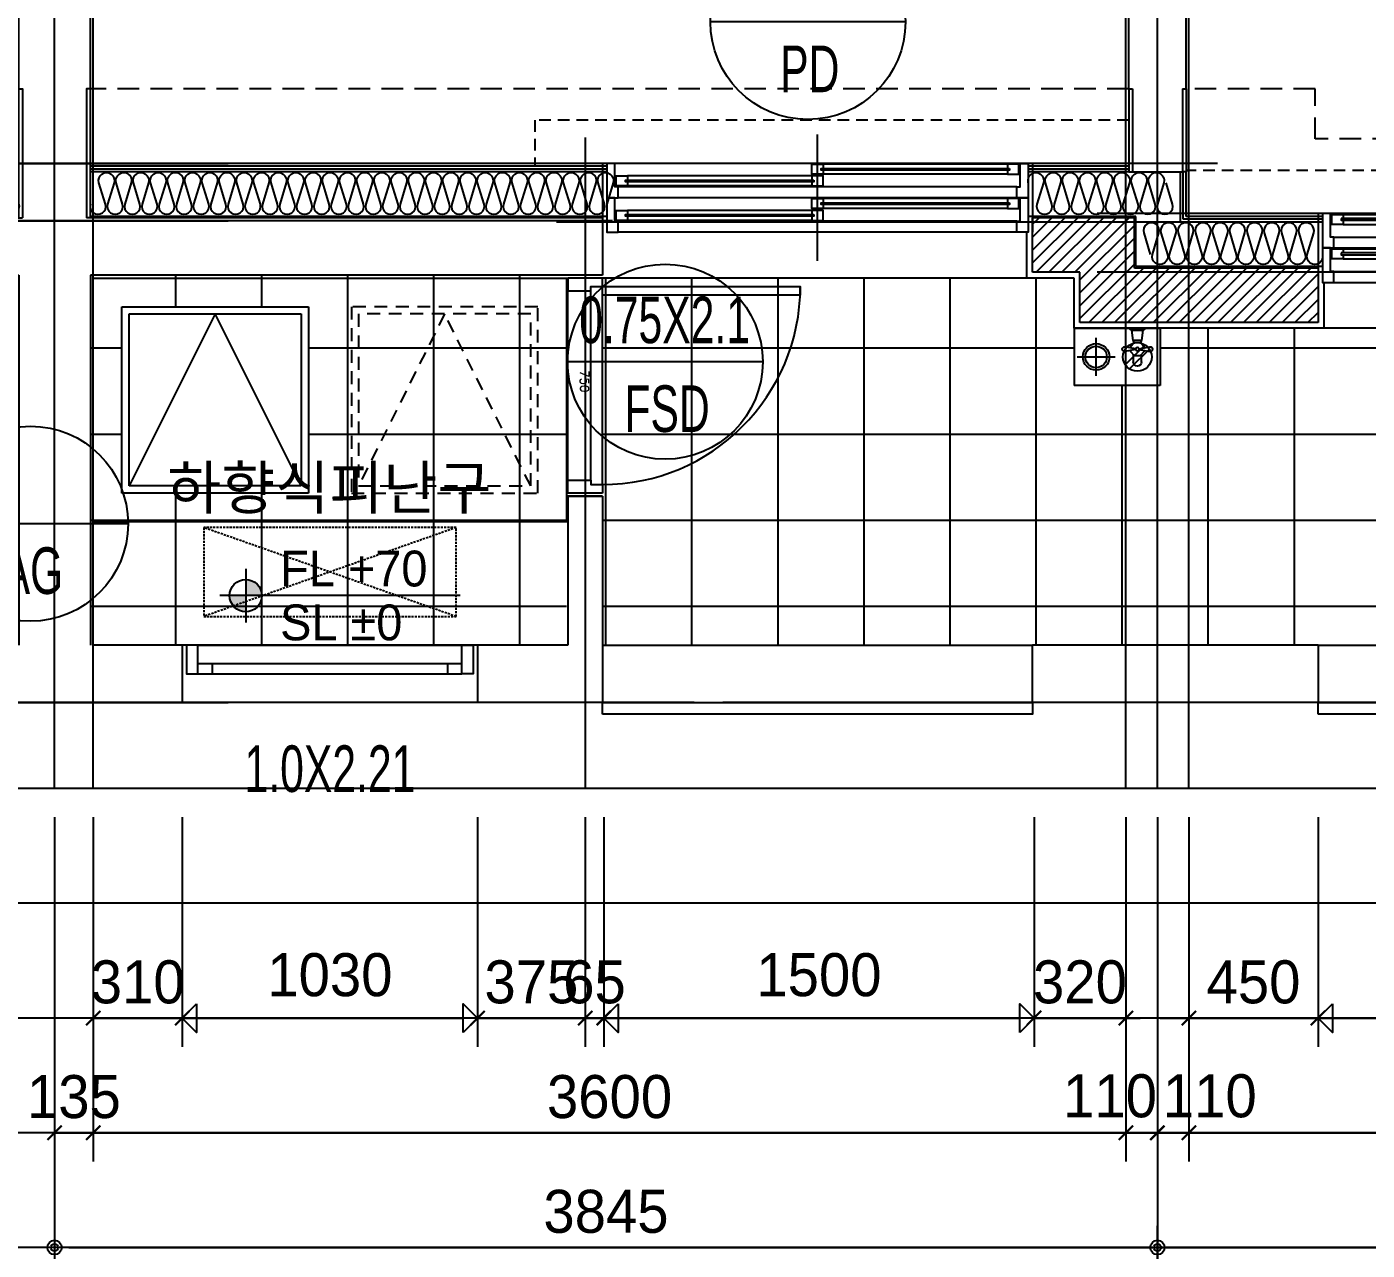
# Model space of a CAD drawing. Header units: millimetres. Extents: x -24416 to 92204, y -190080 to 23760.
# Drawn here: x 4983 to 9656, y -154223 to -149957 of the extents above; entities that cross this region are included whole.
import ezdxf
from ezdxf.enums import TextEntityAlignment as Align
from ezdxf.xclip import XClip

# ---------------------------------------------------------------- set-up
doc = ezdxf.new("R2010")
doc.units = ezdxf.units.MM
doc.header["$LTSCALE"] = 50
doc.header["$XCLIPFRAME"] = 0
for name, pattern in [('AUDIT_D_220706163347-0', [0]), ('CEN', [62, 60, -1, 0, -1]), ('H', [1.3, 0.8, -0.5]), ('HD', [2.5, 1.5, -1]), ('HID', [2.3, 1.5, -0.8])]:
    doc.linetypes.add(name, pattern=pattern)
doc.layers.get('defpoints').update_dxf_attribs({"color": 139})
for name, color, linetype in [('A-ELE8', 8, 'Continuous'), ('A-레벨', 7, 'AUDIT_D_220706163347-0'), ('A-창호부호', 4, 'Continuous'), ('A_HAT', 8, 'Continuous'), ('AA-XXXX-DIMS', 7, 'Continuous'), ('ARDM', 7, 'Continuous'), ('CEN_CON', 1, 'CEN'), ('CEN_WALL', 12, 'CEN'), ('CONC', 2, 'Continuous'), ('dan1', 7, 'HID'), ('DIM', 7, 'AUDIT_D_220706163347-0'), ('DOOR', 4, 'Continuous'), ('ELE3_CON', 7, 'Continuous'), ('ELE4', 4, 'Continuous'), ('ETC', 7, 'Continuous'), ('FIN', 6, 'Continuous'), ('INS', 8, 'Continuous'), ('WAL', 3, 'Continuous'), ('WAL_DRY', 7, 'Continuous'), ('WIN', 4, 'Continuous'), ('X - 단위세대$0$ETC', 6, 'Continuous'), ('바닥타일', 8, 'Continuous'), ('수전', 4, 'Continuous'), ('실명', 3, 'AUDIT_D_220706163347-0'), ('커튼박스', 6, 'Continuous')]:
    doc.layers.add(name, color=color, linetype=linetype)
for name, color, linetype, plot in [('Def-PrintX', 147, 'Continuous', False), ('Defpoint', 135, 'Continuous', False), ('MC', 135, 'Continuous', False), ('X - 단위세대$0$0_임시', 134, 'Continuous', False)]:
    doc.layers.add(name, color=color, linetype=linetype, plot=plot)
doc.styles.add('HAUD01', font='Dotum.ttf')
doc.styles.get("Standard").update_dxf_attribs({"font": 'txt', "bigfont": 'whgtxt.shx'})
doc.styles.add('맑은고딕', font='malgun.ttf', dxfattribs={"width": 0.9})
doc.dimstyles.new('DIM-50', dxfattribs={"dimscale": 50, "dimtxt": 3, "dimasz": 1, "dimexe": 2, "dimexo": 2, "dimgap": 1, "dimtad": 1, "dimdec": 0, "dimzin": 0, "dimdsep": 46, "dimtxsty": '맑은고딕', "dimblk1": 'DIMDOT', "dimblk2": 'DIMDOT', "dimsah": 1, "dimcen": 0.09, "dimdle": 2, "dimclrd": 7, "dimclre": 7, "dimclrt": 3, "dimadec": 0, "dimazin": 0, "dimtfac": 1, "dimtdec": 0, "dimtix": 1, "dimtmove": 2, "dimatfit": 3, "dimldrblk": 'DIMDOT', "dimfxl": 1, "dimtolj": 1, "dimtzin": 0, "dimarcsym": 0})
doc.dimstyles.new('MCDIM-50', dxfattribs={"dimscale": 50, "dimtxt": 3, "dimasz": 1, "dimexe": 2, "dimexo": 2, "dimgap": 1, "dimtad": 1, "dimdec": 0, "dimzin": 0, "dimdsep": 46, "dimtxsty": '맑은고딕', "dimblk1": 'ARCHTICK', "dimblk2": 'ARCHTICK', "dimsah": 1, "dimcen": 0.09, "dimdle": 2, "dimclrd": 7, "dimclre": 7, "dimclrt": 3, "dimadec": 0, "dimazin": 0, "dimtfac": 1, "dimtdec": 0, "dimtix": 1, "dimtmove": 2, "dimatfit": 3, "dimldrblk": 'ARCHTICK', "dimfxl": 1, "dimtolj": 1, "dimtzin": 0, "dimarcsym": 0})
doc.dimstyles.new('외부100-win', dxfattribs={"dimscale": 50, "dimtxt": 3, "dimasz": 1, "dimexe": 2, "dimexo": 2.5, "dimgap": 1.5, "dimtad": 1, "dimdec": 0, "dimzin": 0, "dimdsep": 46, "dimtxsty": '맑은고딕', "dimblk": 'DO2-2', "dimblk1": 'DO2-2', "dimblk2": 'DIMDOT', "dimcen": 0.09, "dimdle": 2, "dimclrd": 7, "dimclre": 7, "dimclrt": 3, "dimadec": 0, "dimazin": 0, "dimtfac": 1, "dimtdec": 0, "dimtix": 1, "dimtmove": 2, "dimatfit": 3, "dimldrblk": 'DO2-2', "dimfxl": 1, "dimtolj": 1, "dimtzin": 0, "dimarcsym": 0})
pattern_1 = [(0, (-296297.88, -137577.17), (0, 300), []), (90, (-296297.88, -137577.17), (-300, 2e-14), [])]

# ---------------------------------------------------------------- blocks, each defined once
blk = doc.blocks.new('A$C4D377245')
at = {"layer": 'A-창호부호'}
blk.add_line((675.4, 345), (14.6, 345), dxfattribs=at)
blk.add_circle((345, 345), 330.4, dxfattribs=at)
blk = doc.blocks.new('실외기창_1000')
at = {"layer": 'WIN', "color": 8}
blk.add_line((960, 100), (40, 100), dxfattribs=at)
at = {"layer": 'WIN'}
for p, q in [((960, 36), (40, 36)), ((960, 0), (40, 0)), ((90, 36), (90, 0)), ((910, 36), (910, 0))]:
    blk.add_line(p, q, dxfattribs=at)
for points in [[(40, 100), (0, 100), (0, 0), (40, 0)], [(960, 100), (1000, 100), (1000, 0), (960, 0)]]:
    blk.add_lwpolyline(points, close=True, dxfattribs=at)
blk = doc.blocks.new('수전')
at = {"layer": '수전'}
for p, q in [((0, 0), (58.5, 0, 0)), ((29.2, -7), (9.3, -7)), ((9.9, -7), (14.9, -42.9)), ((14.9, -42.9), (29.2, -42.9)), ((49.2, -7), (29.2, -7)), ((29.2, -42.9), (43.6, -42.9)), ((43.6, -42.9), (48.6, -7)), ((23.4, -71.3), (-14.8, -64.6)), ((23.4, -74.6), (-14.8, -81.3)), ((19.7, -49.8), (6.1, -63.4)), ((6.1, -63.4), (6.1, -68.2)), ((6.1, -77.6), (6.1, -82.5)), ((6.1, -82.5), (19.7, -96)), ((14.5, -117.3), (14.5, -90.9)), ((38.8, -49.8), (19.7, -49.8)), ((35.1, -71.3), (73.3, -64.6)), ((35.1, -74.6), (73.3, -81.3)), ((52.3, -63.4), (38.8, -49.8)), ((38.8, -96), (52.3, -82.5)), ((44, -90.9), (44, -117.3)), ((52.3, -68.2), (52.3, -63.4)), ((52.3, -82.5), (52.3, -77.6)), ((19.7, -96), (38.8, -96))]:
    blk.add_line(p, q, dxfattribs=at)
blk.add_circle((29.2, -72.9), 5.91, dxfattribs=at)
for centre, radius, start, end in [((11.8, 6), 13.2, 207.1852, 259.412), ((46.7, 6), 13.2, 280.588, 332.8148), ((-12.4, -49.9), 28.1, 351.511, 14.308), ((70.8, -49.9), 28.1, 165.692, 188.489), ((-14.8, -72.9), 8.37, 90, 270), ((73.3, -72.9), 8.37, 270, 90), ((29.2, -117.3), 14.7, 180, 0)]:
    blk.add_arc(centre, radius, start, end, dxfattribs=at)
blk = doc.blocks.new('X - 단위세대$0$200207-발코니배수구')
at = {"layer": 'X - 단위세대$0$ETC', "color": 4}
for p, q in [((0, 0), (0, 200)), ((0, 200), (300, 200)), ((300, 0), (300, 200)), ((300, 0), (0, 0))]:
    blk.add_line(p, q, dxfattribs=at)
at = {"layer": 'X - 단위세대$0$ETC', "color": 8}
for p, q in [((38.1, 72.7), (107.3, 141.9)), ((52.7, 58.1), (121.9, 127.3))]:
    blk.add_line(p, q, dxfattribs=at)
at = {"layer": 'X - 단위세대$0$ETC', "color": 1}
for p, q in [((223.7, 166.3), (223.7, 33.7)), ((290, 100), (157.4, 100))]:
    blk.add_line(p, q, dxfattribs=at)
at = {"layer": 'X - 단위세대$0$ETC', "color": 4}
for centre, radius in [((80, 100), 50), ((223.7, 100), 46.3)]:
    blk.add_circle(centre, radius, dxfattribs=at)
at = {"layer": 'X - 단위세대$0$ETC', "color": 8}
blk.add_circle((223.7, 100), 37.5, dxfattribs=at)
blk = doc.blocks.new('A$C24669fbc')
at = {"layer": 'Defpoint'}
blk.add_lwpolyline([(1650, 850), (0, 850), (0, 0), (1650, 0)], close=True, dxfattribs=at)
at = {"layer": 'ETC', "linetype": 'HD', "ltscale": 0.6}
for points in [[(100, 750), (750, 750), (750, 100), (100, 100)], [(125, 725), (725, 725), (725, 125), (125, 125)]]:
    blk.add_lwpolyline(points, close=True, dxfattribs=at)
at = {"layer": 'ETC', "linetype": 'HD', "ltscale": 10}
for points in [[(1550, 750), (900, 750), (900, 100), (1550, 100)], [(1525, 725), (925, 725), (925, 125), (1525, 125)]]:
    blk.add_lwpolyline(points, close=True, dxfattribs=at)
at = {"layer": 'ETC', "linetype": 'HD', "ltscale": 0.6}
blk.add_lwpolyline([(125, 125), (425, 725), (725, 125)], dxfattribs=at)
at = {"layer": 'ETC', "linetype": 'HD', "ltscale": 10}
blk.add_lwpolyline([(925, 125), (1225, 725), (1525, 125)], dxfattribs=at)
blk = doc.blocks.new('A$C8273e713')
at = {"layer": 'A-ELE8', "linetype": 'HID', "ltscale": 0.1}
for p, q in [((0, 310), (880, 0)), ((0, 0), (880, 310))]:
    blk.add_line(p, q, dxfattribs=at)
blk.add_lwpolyline([(0, 310), (880, 310), (880, 0), (0, 0)], close=True, dxfattribs=at)
blk = doc.blocks.new('SD_750')
at = {"layer": 'DOOR'}
for p, q in [((720, 120), (30, 120)), ((705, 80), (45, 80)), ((705, 0), (45, 0))]:
    blk.add_line(p, q, dxfattribs=at)
for points in [[(30, 120), (30, 810), (60, 810), (60, 120), (30, 120)], [(0, 120), (0, 0), (45, 0), (45, 80), (30, 80), (30, 120), (0, 120)], [(750, 120), (750, 0), (705, 0), (705, 80), (720, 80), (720, 120), (750, 120)]]:
    blk.add_lwpolyline(points, dxfattribs=at)
blk.add_arc((30, 120), 690, 0, 90, dxfattribs=at)
at = {"layer": 'X - 단위세대$0$0_임시'}
for p, q in [((-10, 120), (-10, 0)), ((760, 120), (760, 0))]:
    blk.add_line(p, q, dxfattribs=at)
at = {"layer": 'Def-PrintX'}
blk.add_text('750', height=30, dxfattribs=at).set_placement((360, 58.1), align=Align.MIDDLE)
blk = doc.blocks.new('WIN_이중창_1500')
at = {"layer": 'Defpoint'}
for p, q in [((-15, 240), (-15, 0)), ((1485, 240), (1485, 0))]:
    blk.add_line(p, q, dxfattribs=at)
at = {"layer": 'WIN'}
blk.add_line((735, -100), (735, 340), dxfattribs=at)
at = {"layer": 'WIN', "color": 8}
for p, q in [((1442, 240), (28, 240)), ((1397, 237), (755, 237)), ((715, 196), (73, 196)), ((1397, 202), (755, 202)), ((1430, 158), (40, 158)), ((715, 161), (73, 161)), ((1430, 120), (40, 120)), ((1397, 117), (755, 117)), ((715, 76), (73, 76)), ((1397, 82), (755, 82)), ((1430, 38), (40, 38)), ((1430, 0), (40, 0)), ((715, 41), (73, 41))]:
    blk.add_line(p, q, dxfattribs=at)
at = {"layer": 'WIN'}
for points in [[(40, 158), (28, 158), (28, 240), (0, 240), (0, 120), (40, 120), (40, 158)], [(755, 216.5), (755, 202), (715, 202), (715, 237), (755, 237), (755, 222.5)], [(1397, 216.5), (1397, 202), (1437, 202), (1437, 237), (1397, 237), (1397, 222.5)], [(1430, 158), (1442, 158), (1442, 240), (1470, 240), (1470, 120), (1430, 120), (1430, 158)], [(73, 175.5), (73, 161), (33, 161), (33, 196), (73, 196), (73, 181.5)], [(715, 175.5), (715, 161), (755, 161), (755, 196), (715, 196), (715, 181.5)], [(1404, 222.5), (1404, 216.5), (748, 216.5), (748, 222.5), (1404, 222.5)], [(722, 181.5), (722, 175.5), (66, 175.5), (66, 181.5), (722, 181.5)], [(40, 38), (28, 38), (28, 120), (0, 120), (0, 0), (40, 0), (40, 38)], [(755, 96.5), (755, 82), (715, 82), (715, 117), (755, 117), (755, 102.5)], [(1404, 102.5), (1404, 96.5), (748, 96.5), (748, 102.5), (1404, 102.5)], [(1397, 96.5), (1397, 82), (1437, 82), (1437, 117), (1397, 117), (1397, 102.5)], [(1430, 38), (1442, 38), (1442, 120), (1470, 120), (1470, 0), (1430, 0), (1430, 38)], [(73, 55.5), (73, 41), (33, 41), (33, 76), (73, 76), (73, 61.5)], [(722, 61.5), (722, 55.5), (66, 55.5), (66, 61.5), (722, 61.5)], [(715, 55.5), (715, 41), (755, 41), (755, 76), (715, 76), (715, 61.5)]]:
    blk.add_lwpolyline(points, dxfattribs=at)
blk = doc.blocks.new('WIN_이중창_3600')
at = {"layer": 'Defpoint'}
for p, q in [((-15, 240), (-15, 0)), ((3585, 240), (3585, 0))]:
    blk.add_line(p, q, dxfattribs=at)
at = {"layer": 'WIN'}
for p, q in [((900, -100), (900, 340)), ((2670, -100), (2670, 340))]:
    blk.add_line(p, q, dxfattribs=at)
at = {"layer": 'WIN', "color": 8}
for p, q in [((3542, 240), (28, 240)), ((880, 237), (73, 237)), ((3497, 237), (2690, 237)), ((880, 202), (73, 202)), ((2650, 196), (920, 196)), ((3497, 202), (2690, 202)), ((3530, 158), (40, 158)), ((2650, 161), (920, 161)), ((3530, 120), (40, 120)), ((880, 117), (73, 117)), ((3497, 117), (2690, 117)), ((880, 82), (73, 82)), ((2650, 76), (920, 76)), ((3497, 82), (2690, 82)), ((3530, 38), (40, 38)), ((3530, 0), (40, 0)), ((2650, 41), (920, 41))]:
    blk.add_line(p, q, dxfattribs=at)
at = {"layer": 'WIN'}
for points in [[(40, 158), (28, 158), (28, 240), (0, 240), (0, 120), (40, 120), (40, 158)], [(73, 216.5), (73, 202), (33, 202), (33, 237), (73, 237), (73, 222.5)], [(880, 216.5), (880, 202), (920, 202), (920, 237), (880, 237), (880, 222.5)], [(2690, 216.5), (2690, 202), (2650, 202), (2650, 237), (2690, 237), (2690, 222.5)], [(3497, 216.5), (3497, 202), (3537, 202), (3537, 237), (3497, 237), (3497, 222.5)], [(3530, 158), (3542, 158), (3542, 240), (3570, 240), (3570, 120), (3530, 120), (3530, 158)], [(887, 222.5), (887, 216.5), (66, 216.5), (66, 222.5), (887, 222.5)], [(920, 175.5), (920, 161), (880, 161), (880, 196), (920, 196), (920, 181.5)], [(2650, 175.5), (2650, 161), (2690, 161), (2690, 196), (2650, 196), (2650, 181.5)], [(3504, 222.5), (3504, 216.5), (2683, 216.5), (2683, 222.5), (3504, 222.5)], [(2657, 181.5), (2657, 175.5), (913, 175.5), (913, 181.5), (2657, 181.5)], [(40, 38), (28, 38), (28, 120), (0, 120), (0, 0), (40, 0), (40, 38)], [(73, 96.5), (73, 82), (33, 82), (33, 117), (73, 117), (73, 102.5)], [(887, 102.5), (887, 96.5), (66, 96.5), (66, 102.5), (887, 102.5)], [(880, 96.5), (880, 82), (920, 82), (920, 117), (880, 117), (880, 102.5)], [(2690, 96.5), (2690, 82), (2650, 82), (2650, 117), (2690, 117), (2690, 102.5)], [(3504, 102.5), (3504, 96.5), (2683, 96.5), (2683, 102.5), (3504, 102.5)], [(3497, 96.5), (3497, 82), (3537, 82), (3537, 117), (3497, 117), (3497, 102.5)], [(3530, 38), (3542, 38), (3542, 120), (3570, 120), (3570, 0), (3530, 0), (3530, 38)], [(920, 55.5), (920, 41), (880, 41), (880, 76), (920, 76), (920, 61.5)], [(2657, 61.5), (2657, 55.5), (913, 55.5), (913, 61.5), (2657, 61.5)], [(2650, 55.5), (2650, 41), (2690, 41), (2690, 76), (2650, 76), (2650, 61.5)]]:
    blk.add_lwpolyline(points, dxfattribs=at)
blk = doc.blocks.new('insul1')
blk.add_lwpolyline([(0, 0.25, 1.344031), (0.35, 0.25), (0.2, 0.75, -1.344031), (0.55, 0.75), (0.4, 0.25)], format="xyb")
blk = doc.blocks.new('U-131A(기본)', base_point=(-95320.8, -158830.5))
at = {"layer": 'A_HAT'}
h = blk.add_hatch(dxfattribs=at)
h.set_pattern_fill('ANSI31', color=256, scale=10, style=0)
h.set_pattern_definition([(45, (-296297.877, -137577.174), (-22.4506403, 22.4506403), [])])
h.paths.add_polyline_path([(-91745.8, -157330.5), (-91910.8, -157330.5), (-91910.8, -157140.5), (-91555.8, -157140.5), (-91555.8, -157315.5), (-90915.8, -157315.5), (-90915.8, -157365.5), (-90915.8, -157505.5), (-91745.8, -157505.5)])
at = {"layer": '바닥타일'}
h = blk.add_hatch(dxfattribs=at)
h.set_pattern_fill('_USER', color=256, scale=300, double=1, pattern_type=0)
h.set_pattern_definition(pattern_1)
h.paths.add_polyline_path([(-94460.8, -157475.5), (-94760.8, -157475.5), (-94460.8, -158075.5)], flags=0)
h.paths.add_polyline_path([(-94460.8, -157475.5), (-94760.8, -157475.5), (-94460.8, -158075.5)], flags=0)
h.paths.add_polyline_path([(-95060.8, -158075.5), (-94460.8, -158075.5), (-94760.8, -157475.5)], flags=0)
h.paths.add_polyline_path([(-95085.8, -158100.5), (-94435.8, -158100.5), (-94435.8, -157450.5), (-95085.8, -157450.5)], flags=16)
h.paths.add_polyline_path([(-95060.8, -158075.5), (-94460.8, -158075.5), (-94760.8, -157475.5)], flags=0)
h.paths.add_polyline_path([(-95195.8, -157340.5), (-95195.8, -158630.5), (-93535.8, -158630.5), (-93535.8, -157340.5)])
h = blk.add_hatch(dxfattribs=at)
h.set_pattern_fill('_USER', color=256, scale=300, double=1, pattern_type=0)
h.set_pattern_definition(pattern_1)
h.paths.add_polyline_path([(-91765.8, -157725.5), (-91765.8, -157350.5), (-93410.8, -157350.5), (-93410.8, -158630.5), (-83755.8, -158630.5), (-83755.8, -157525.5), (-91465.8, -157525.5), (-91465.8, -157725.5)])
at = {"layer": 'CEN_CON'}
for p, q in [((-95320.8, -159130.5), (-95320.8, -148195.5)), ((-91475.8, -159130.5), (-91475.8, -148195.5)), ((-93375.8, -157150.5), (-95925.8, -157150.5)), ((-80690.8, -158830.5), (-95925.8, -158830.5))]:
    blk.add_line(p, q, dxfattribs=at)
at = {"layer": 'CEN_WALL'}
for p, q in [((-93470.8, -156860.5), (-93470.8, -159130.5)), ((-91265.8, -157155.5), (-93570.8, -157155.5)), ((-83555.8, -157330.5), (-91685.8, -157330.5))]:
    blk.add_line(p, q, dxfattribs=at)
at = {"layer": 'CONC'}
for p, q in [((-95195.8, -156690.5), (-95195.8, -151150.5)), ((-91575.8, -156690.5), (-91575.8, -154290.5)), ((-91375.8, -156690.5), (-91375.8, -154290.5)), ((-91575.8, -156690.5), (-91562.8, -156690.5)), ((-91562.8, -156690.5), (-91562.8, -156980.5)), ((-91388.8, -156690.5), (-91388.8, -156980.5)), ((-91388.8, -156690.5), (-91375.8, -156690.5)), ((-91562.8, -156980.5), (-91388.8, -156980.5)), ((-93410.8, -157140.5), (-95208.8, -157140.5)), ((-93410.8, -157140.5), (-93410.8, -157340.5)), ((-93410.8, -157340.5), (-95195.8, -157340.5)), ((-95195.8, -157340.5), (-95195.8, -158630.5)), ((-93530.8, -158110.5), (-93530.8, -158630.5)), ((-93530.8, -158110.5), (-93410.8, -158110.5)), ((-93410.8, -158110.5), (-93410.8, -158830.5)), ((-94875.8, -158630.5), (-95185.8, -158630.5)), ((-94875.8, -158630.5), (-94875.8, -158830.5)), ((-93530.8, -158630.5), (-93845.8, -158630.5)), ((-93845.8, -158630.5), (-93845.8, -158830.5)), ((-90915.8, -158630.5), (-91910.8, -158630.5)), ((-91910.8, -158830.5), (-91910.8, -158630.5)), ((-90915.8, -158630.5), (-90915.8, -158830.5)), ((-94875.8, -158830.5), (-95320.8, -158830.5)), ((-93410.8, -158830.5), (-93845.8, -158830.5)), ((-90915.8, -158830.5), (-91910.8, -158830.5))]:
    blk.add_line(p, q, dxfattribs=at)
blk.add_lwpolyline([(-95195.8, -156690.5), (-95208.8, -156690.5), (-95208.8, -157140.5)], dxfattribs=at)
at = {"layer": 'dan1'}
blk.add_line((-91575.8, -156690.5), (-95195.8, -156690.5), dxfattribs=at)
blk.add_lwpolyline([(-86855.8, -156865.5), (-90925.8, -156865.5), (-90925.8, -156690.5), (-91375.8, -156690.5)], dxfattribs=at)
at = {"layer": 'ELE3_CON'}
for p, q in [((-93845.8, -158630.5), (-94875.8, -158630.5)), ((-93410.8, -158630.5), (-91910.8, -158630.5)), ((-90915.8, -158630.5), (-87315.8, -158630.5)), ((-93845.8, -158830.5), (-94875.8, -158830.5))]:
    blk.add_line(p, q, dxfattribs=at)
at = {"layer": 'ELE4'}
for p, q in [((-91930.8, -157350.5), (-93410.8, -157350.5)), ((-87335.8, -157525.5), (-90895.8, -157525.5))]:
    blk.add_line(p, q, dxfattribs=at)
at = {"layer": 'FIN'}
for p, q in [((-91930.8, -157350.5), (-91930.8, -157190.5)), ((-91765.8, -157350.5), (-91930.8, -157350.5)), ((-91765.8, -157525.5), (-91765.8, -157350.5)), ((-90895.8, -157365.5), (-90895.8, -157525.5)), ((-90895.8, -157525.5), (-91765.8, -157525.5))]:
    blk.add_line(p, q, dxfattribs=at)
at = {"layer": 'INS'}
for p, q in [((-95195.8, -157140.5), (-95195.8, -156690.5)), ((-91575.8, -156690.5), (-91575.8, -156980.5)), ((-91375.8, -156690.5), (-91375.8, -156980.5)), ((-93395.8, -156980.5), (-95195.8, -156980.5)), ((-91575.8, -156980.5), (-91925.8, -156980.5)), ((-91575.8, -156980.5), (-91562.8, -156980.5)), ((-91395.8, -157155.5), (-91395.8, -156980.5)), ((-91375.8, -156980.5), (-91388.8, -156980.5)), ((-93395.8, -157135.5), (-95195.8, -157135.5)), ((-91550.8, -157135.5), (-91925.8, -157135.5)), ((-91550.8, -157310.5), (-91550.8, -157135.5)), ((-90900.8, -157155.5), (-91395.8, -157155.5)), ((-90900.8, -157310.5), (-91550.8, -157310.5))]:
    blk.add_line(p, q, dxfattribs=at)
at = {"layer": 'MC'}
for p, q in [((-95185.8, -159130.5), (-95185.8, -148195.5)), ((-91365.8, -159130.5), (-91365.8, -148195.5)), ((-91585.8, -159130.5), (-91585.8, -153100.5)), ((-91265.8, -156950.5), (-95925.8, -156950.5)), ((-83555.8, -157125.5), (-91685.8, -157125.5))]:
    blk.add_line(p, q, dxfattribs=at)
at = {"layer": 'WAL'}
for p, q in [((-91555.8, -157140.5), (-91910.8, -157140.5)), ((-91910.8, -157330.5), (-91910.8, -157140.5)), ((-91555.8, -157315.5), (-91555.8, -157140.5)), ((-91745.8, -157330.5), (-91910.8, -157330.5)), ((-91745.8, -157505.5), (-91745.8, -157330.5)), ((-90915.8, -157315.5), (-91555.8, -157315.5)), ((-90915.8, -157315.5), (-90915.8, -157505.5)), ((-90915.8, -157505.5), (-91745.8, -157505.5))]:
    blk.add_line(p, q, dxfattribs=at)
at = {"layer": 'WAL_DRY'}
for p, q in [((-93395.8, -156960.5), (-95195.8, -156960.5)), ((-91575.8, -156960.5), (-91925.8, -156960.5)), ((-93395.8, -156970.5), (-95195.8, -156970.5)), ((-91575.8, -156970.5), (-91925.8, -156970.5)), ((-91385.8, -157145.5), (-91385.8, -156980.5)), ((-91375.8, -157135.5), (-91375.8, -156980.5)), ((-90900.8, -157145.5), (-91385.8, -157145.5)), ((-90900.8, -157135.5), (-91375.8, -157135.5))]:
    blk.add_line(p, q, dxfattribs=at)
at = {"layer": 'X - 단위세대$0$ETC'}
for points in [[(-93410.8, -158870.5), (-93410.8, -158830.5), (-91910.8, -158830.5), (-91910.8, -158870.5), (-93410.8, -158870.5)], [(-90915.8, -158870.5), (-90915.8, -158830.5), (-87315.8, -158830.5), (-87315.8, -158870.5), (-90915.8, -158870.5)]]:
    blk.add_lwpolyline(points, dxfattribs=at)
at = {"layer": '커튼박스', "linetype": 'H'}
for p, q in [((-91575.8, -156800.5), (-93645.8, -156800.5)), ((-93645.8, -156800.5), (-93645.8, -156960.5)), ((-86855.8, -156975.5), (-91375.8, -156975.5))]:
    blk.add_line(p, q, dxfattribs=at)
at = {"ltscale": 100, "rotation": 180}
blk.add_blockref('X - 단위세대$0$200207-발코니배수구', (-91465.8, -157525.5), dxfattribs=at)
at = {"xscale": -1}
blk.add_blockref('실외기창_1000', (-93860.8, -158730.5), dxfattribs=at)
at = {"layer": 'A-ELE8', "linetype": 'HID', "ltscale": 0.1, "xscale": -1}
blk.add_blockref('A$C8273e713', (-93920.8, -158530.5), dxfattribs=at)
at = {"layer": 'DOOR', "rotation": 270}
blk.add_blockref('SD_750', (-93530.8, -157350.5), dxfattribs=at)
at = {"layer": 'ETC', "linetype": 'HD', "ltscale": 10, "xscale": -1}
blk.add_blockref('A$C24669fbc', (-93535.8, -158200.5), dxfattribs=at)
at = {"layer": 'INS', "yscale": 150, "zscale": 150, "row_count": 1, "row_spacing": 0}
for p, xscale, column_count, column_spacing in [((-95195.8, -157130.5), 150, 30, 60), ((-90900.8, -157305.5), -150, 10, -60)]:
    blk.add_blockref('insul1', p, dxfattribs=dict(at, xscale=xscale, column_count=column_count, column_spacing=column_spacing))
at = {"layer": 'INS', "xscale": -150, "yscale": 150, "zscale": 150, "rotation": 180, "row_count": 1, "column_count": 8, "row_spacing": 0, "column_spacing": -60}
blk.add_blockref('insul1', (-91925.8, -156980.5), dxfattribs=at)
at = {"layer": 'WIN'}
blk.add_blockref('WIN_이중창_1500', (-93395.8, -157190.5), dxfattribs=at)
at = {"layer": 'WIN', "xscale": -1}
blk.add_blockref('WIN_이중창_3600', (-87330.8, -157365.5), dxfattribs=at)
at = {"layer": '수전', "xscale": -1}
blk.add_blockref('수전', (-91516.5, -157525.5), dxfattribs=at)
blk = doc.blocks.new('A$Cb33ca4a3')
at = {"layer": 'A-레벨'}
h = blk.add_hatch(color=256, dxfattribs=at)
h.paths.add_polyline_path([(5746.4, -175756.7), (5746.4, -175700.5), (5690.1, -175700.5, 0.414214)])
h.paths.add_polyline_path([(5746.4, -175644.2), (5746.4, -175700.5), (5802.6, -175700.5, 0.414214)])
for p, q in [((5746.4, -175606.7), (5746.4, -175794.2)), ((6493.5, -175700.5), (5656.4, -175700.5))]:
    blk.add_line(p, q, dxfattribs=at)
blk.add_circle((5746.4, -175700.5), 56.2, dxfattribs=at)
at = {"layer": 'A-레벨', "color": 4, "style": 'HAUD01'}
for s, p in [('FL +70', (5866.4, -175668.5)), ('SL %%P0', (5866.4, -175856.3))]:
    blk.add_text(s, height=125, dxfattribs=at).set_placement(p)
blk = doc.blocks.new('_ArchTick')
at = {"color": 0, "linetype": 'ByBlock', "const_width": 0.15}
blk.add_lwpolyline([(-0.5, -0.5), (0.5, 0.5)], dxfattribs=at)
blk = doc.blocks.new('*D292')
at = {"layer": 'defpoints', "color": 0, "linetype": 'ByBlock', "transparency": 16777216}
for p in [(5214.9, -176373.2), (5524.9, -176373.2), (5524.9, -177173.2)]:
    blk.add_point(p, dxfattribs=at)
at = {"layer": 'DIM', "color": 7, "linetype": 'ByBlock', "lineweight": -2, "transparency": 16777216}
for p, q in [((5214.9, -176473.2), (5214.9, -177273.2)), ((5524.9, -176473.2), (5524.9, -177273.2)), ((5214.9, -177173.2), (5164.9, -177173.2)), ((5214.9, -177173.2), (5524.9, -177173.2)), ((5524.9, -177173.2), (5574.9, -177173.2))]:
    blk.add_line(p, q, dxfattribs=at)
at = {"layer": 'DIM', "color": 7, "linetype": 'ByBlock', "lineweight": -2, "transparency": 16777216, "xscale": 50, "yscale": 50, "zscale": 50}
blk.add_blockref('_ArchTick', (5214.9, -177173.2), dxfattribs=at)
at = {"layer": 'DIM', "color": 7, "linetype": 'ByBlock', "lineweight": -2, "transparency": 16777216, "xscale": 50, "yscale": 50, "zscale": 50, "rotation": 180}
blk.add_blockref('_ArchTick', (5524.9, -177173.2), dxfattribs=at)
at = {"layer": 'DIM', "color": 3, "linetype": 'ByBlock', "transparency": 16777216, "insert": (5369.9, -177048.1), "char_height": 150, "attachment_point": 5, "style": 'HAUD01'}
blk.add_mtext('\\A1;310', dxfattribs=at)
blk = doc.blocks.new('DO2-2')
at = {"layer": 'ARDM'}
blk.add_line((0, 0), (-2, 0), dxfattribs=at)
blk.add_lwpolyline([(-1, -1), (-1, 1), (0, 0)], close=True, dxfattribs=at)
blk = doc.blocks.new('*D293')
at = {"layer": 'defpoints', "color": 0, "linetype": 'ByBlock', "transparency": 16777216}
for p in [(5524.9, -176373.2), (6554.9, -176373.2), (6554.9, -177173.2)]:
    blk.add_point(p, dxfattribs=at)
at = {"layer": 'DIM', "color": 7, "linetype": 'ByBlock', "lineweight": -2, "transparency": 16777216}
for p, q in [((5524.9, -176498.2), (5524.9, -177273.2)), ((6554.9, -176498.2), (6554.9, -177273.2)), ((5574.9, -177173.2), (6504.9, -177173.2))]:
    blk.add_line(p, q, dxfattribs=at)
at = {"layer": 'DIM', "color": 7, "linetype": 'ByBlock', "lineweight": -2, "transparency": 16777216, "xscale": 50, "yscale": 50, "zscale": 50, "rotation": 180}
blk.add_blockref('DO2-2', (5524.9, -177173.2), dxfattribs=at)
at = {"layer": 'DIM', "color": 7, "linetype": 'ByBlock', "lineweight": -2, "transparency": 16777216, "xscale": 50, "yscale": 50, "zscale": 50}
blk.add_blockref('DO2-2', (6554.9, -177173.2), dxfattribs=at)
at = {"layer": 'DIM', "color": 3, "linetype": 'ByBlock', "transparency": 16777216, "insert": (6039.9, -177023.1), "char_height": 150, "attachment_point": 5, "style": 'HAUD01'}
blk.add_mtext('\\A1;1030', dxfattribs=at)
blk = doc.blocks.new('DIMDOT')
at = {"layer": 'AA-XXXX-DIMS'}
for p, q in [((0, -1.5), (0, 1.5)), ((-1.5, 0), (1.5, 0))]:
    blk.add_line(p, q, dxfattribs=at)
for radius in [0.5, 0.25]:
    blk.add_circle((0, 0), radius, dxfattribs=at)
blk = doc.blocks.new('*D294')
at = {"layer": 'defpoints', "color": 0, "linetype": 'ByBlock', "transparency": 16777216}
for p in [(6554.9, -176373.2), (6929.9, -176373.2), (6929.9, -177173.2)]:
    blk.add_point(p, dxfattribs=at)
at = {"layer": 'DIM', "color": 7, "linetype": 'ByBlock', "lineweight": -2, "transparency": 16777216}
for p, q in [((6554.9, -176473.2), (6554.9, -177273.2)), ((6929.9, -176473.2), (6929.9, -177273.2)), ((6554.9, -177173.2), (6504.9, -177173.2)), ((6554.9, -177173.2), (6929.9, -177173.2)), ((6929.9, -177173.2), (6979.9, -177173.2))]:
    blk.add_line(p, q, dxfattribs=at)
at = {"layer": 'DIM', "color": 7, "linetype": 'ByBlock', "lineweight": -2, "transparency": 16777216, "xscale": 50, "yscale": 50, "zscale": 50}
blk.add_blockref('_ArchTick', (6554.9, -177173.2), dxfattribs=at)
at = {"layer": 'DIM', "color": 7, "linetype": 'ByBlock', "lineweight": -2, "transparency": 16777216, "xscale": 50, "yscale": 50, "zscale": 50, "rotation": 180}
blk.add_blockref('_ArchTick', (6929.9, -177173.2), dxfattribs=at)
at = {"layer": 'DIM', "color": 3, "linetype": 'ByBlock', "transparency": 16777216, "insert": (6742.4, -177048.1), "char_height": 150, "attachment_point": 5, "style": 'HAUD01'}
blk.add_mtext('\\A1;375', dxfattribs=at)
blk = doc.blocks.new('*D295')
at = {"layer": 'defpoints', "color": 0, "linetype": 'ByBlock', "transparency": 16777216}
for p in [(6929.9, -176373.2), (6994.9, -176373.2), (6994.9, -177173.2)]:
    blk.add_point(p, dxfattribs=at)
at = {"layer": 'DIM', "color": 7, "linetype": 'ByBlock', "lineweight": -2, "transparency": 16777216}
for p, q in [((6929.9, -176473.2), (6929.9, -177273.2)), ((6994.9, -176473.2), (6994.9, -177273.2)), ((6929.9, -177173.2), (6879.9, -177173.2)), ((6929.9, -177173.2), (6994.9, -177173.2)), ((6994.9, -177173.2), (7044.9, -177173.2))]:
    blk.add_line(p, q, dxfattribs=at)
at = {"layer": 'DIM', "color": 7, "linetype": 'ByBlock', "lineweight": -2, "transparency": 16777216, "xscale": 50, "yscale": 50, "zscale": 50}
blk.add_blockref('_ArchTick', (6929.9, -177173.2), dxfattribs=at)
at = {"layer": 'DIM', "color": 7, "linetype": 'ByBlock', "lineweight": -2, "transparency": 16777216, "xscale": 50, "yscale": 50, "zscale": 50, "rotation": 180}
blk.add_blockref('_ArchTick', (6994.9, -177173.2), dxfattribs=at)
at = {"layer": 'DIM', "color": 3, "linetype": 'ByBlock', "transparency": 16777216, "insert": (6962.4, -177048.1), "char_height": 150, "attachment_point": 5, "style": 'HAUD01'}
blk.add_mtext('\\A1;65', dxfattribs=at)
blk = doc.blocks.new('*D296')
at = {"layer": 'defpoints', "color": 0, "linetype": 'ByBlock', "transparency": 16777216}
for p in [(6994.9, -176373.2), (8494.9, -176373.2), (8494.9, -177173.2)]:
    blk.add_point(p, dxfattribs=at)
at = {"layer": 'DIM', "color": 7, "linetype": 'ByBlock', "lineweight": -2, "transparency": 16777216}
for p, q in [((6994.9, -176498.2), (6994.9, -177273.2)), ((8494.9, -176498.2), (8494.9, -177273.2)), ((7044.9, -177173.2), (8444.9, -177173.2))]:
    blk.add_line(p, q, dxfattribs=at)
at = {"layer": 'DIM', "color": 7, "linetype": 'ByBlock', "lineweight": -2, "transparency": 16777216, "xscale": 50, "yscale": 50, "zscale": 50, "rotation": 180}
blk.add_blockref('DO2-2', (6994.9, -177173.2), dxfattribs=at)
at = {"layer": 'DIM', "color": 7, "linetype": 'ByBlock', "lineweight": -2, "transparency": 16777216, "xscale": 50, "yscale": 50, "zscale": 50}
blk.add_blockref('DO2-2', (8494.9, -177173.2), dxfattribs=at)
at = {"layer": 'DIM', "color": 3, "linetype": 'ByBlock', "transparency": 16777216, "insert": (7744.9, -177023.1), "char_height": 150, "attachment_point": 5, "style": 'HAUD01'}
blk.add_mtext('\\A1;1500', dxfattribs=at)
blk = doc.blocks.new('*D297')
at = {"layer": 'defpoints', "color": 0, "linetype": 'ByBlock', "transparency": 16777216}
for p in [(8494.9, -176373.2), (8814.9, -176373.2), (8814.9, -177173.2)]:
    blk.add_point(p, dxfattribs=at)
at = {"layer": 'DIM', "color": 7, "linetype": 'ByBlock', "lineweight": -2, "transparency": 16777216}
for p, q in [((8494.9, -176473.2), (8494.9, -177273.2)), ((8814.9, -176473.2), (8814.9, -177273.2)), ((8494.9, -177173.2), (8444.9, -177173.2)), ((8494.9, -177173.2), (8814.9, -177173.2)), ((8814.9, -177173.2), (8864.9, -177173.2))]:
    blk.add_line(p, q, dxfattribs=at)
at = {"layer": 'DIM', "color": 7, "linetype": 'ByBlock', "lineweight": -2, "transparency": 16777216, "xscale": 50, "yscale": 50, "zscale": 50}
blk.add_blockref('_ArchTick', (8494.9, -177173.2), dxfattribs=at)
at = {"layer": 'DIM', "color": 7, "linetype": 'ByBlock', "lineweight": -2, "transparency": 16777216, "xscale": 50, "yscale": 50, "zscale": 50, "rotation": 180}
blk.add_blockref('_ArchTick', (8814.9, -177173.2), dxfattribs=at)
at = {"layer": 'DIM', "color": 3, "linetype": 'ByBlock', "transparency": 16777216, "insert": (8654.9, -177048.1), "char_height": 150, "attachment_point": 5, "style": 'HAUD01'}
blk.add_mtext('\\A1;320', dxfattribs=at)
blk = doc.blocks.new('*D298')
at = {"layer": 'defpoints', "color": 0, "linetype": 'ByBlock', "transparency": 16777216}
for p in [(9034.9, -176373.2), (9484.9, -176373.2), (9484.9, -177173.2)]:
    blk.add_point(p, dxfattribs=at)
at = {"layer": 'DIM', "color": 7, "linetype": 'ByBlock', "lineweight": -2, "transparency": 16777216}
for p, q in [((9034.9, -176473.2), (9034.9, -177273.2)), ((9484.9, -176473.2), (9484.9, -177273.2)), ((8934.9, -177173.2), (9584.9, -177173.2))]:
    blk.add_line(p, q, dxfattribs=at)
at = {"layer": 'DIM', "color": 7, "linetype": 'ByBlock', "lineweight": -2, "transparency": 16777216, "xscale": 50, "yscale": 50, "zscale": 50, "rotation": 180}
blk.add_blockref('_ArchTick', (9034.9, -177173.2), dxfattribs=at)
at = {"layer": 'DIM', "color": 7, "linetype": 'ByBlock', "lineweight": -2, "transparency": 16777216, "xscale": 50, "yscale": 50, "zscale": 50}
blk.add_blockref('_ArchTick', (9484.9, -177173.2), dxfattribs=at)
at = {"layer": 'DIM', "color": 3, "linetype": 'ByBlock', "transparency": 16777216, "insert": (9259.9, -177048.1), "char_height": 150, "attachment_point": 5, "style": 'HAUD01'}
blk.add_mtext('\\A1;450', dxfattribs=at)
blk = doc.blocks.new('*D299')
at = {"layer": 'defpoints', "color": 0, "linetype": 'ByBlock', "transparency": 16777216}
for p in [(9484.9, -176373.2), (13084.9, -176373.2), (13084.9, -177173.2)]:
    blk.add_point(p, dxfattribs=at)
at = {"layer": 'DIM', "color": 7, "linetype": 'ByBlock', "lineweight": -2, "transparency": 16777216}
for p, q in [((9484.9, -176498.2), (9484.9, -177273.2)), ((13084.9, -176498.2), (13084.9, -177273.2)), ((9534.9, -177173.2), (13034.9, -177173.2))]:
    blk.add_line(p, q, dxfattribs=at)
at = {"layer": 'DIM', "color": 7, "linetype": 'ByBlock', "lineweight": -2, "transparency": 16777216, "xscale": 50, "yscale": 50, "zscale": 50, "rotation": 180}
blk.add_blockref('DO2-2', (9484.9, -177173.2), dxfattribs=at)
at = {"layer": 'DIM', "color": 7, "linetype": 'ByBlock', "lineweight": -2, "transparency": 16777216, "xscale": 50, "yscale": 50, "zscale": 50}
blk.add_blockref('DO2-2', (13084.9, -177173.2), dxfattribs=at)
at = {"layer": 'DIM', "color": 3, "linetype": 'ByBlock', "transparency": 16777216, "insert": (11284.9, -177023.1), "char_height": 150, "attachment_point": 5, "style": 'HAUD01'}
blk.add_mtext('\\A1;3600', dxfattribs=at)
blk = doc.blocks.new('*D375')
at = {"layer": 'defpoints', "color": 0, "transparency": 16777216}
for p in [(5079.9, -176373.2), (8924.9, -176373.2), (8924.9, -177973.2)]:
    blk.add_point(p, dxfattribs=at)
at = {"layer": 'DIM', "color": 7, "lineweight": -2, "transparency": 16777216}
for p, q in [((5079.9, -176473.2), (5079.9, -178073.2)), ((8924.9, -176473.2), (8924.9, -178073.2)), ((5129.9, -177973.2), (8874.9, -177973.2))]:
    blk.add_line(p, q, dxfattribs=at)
at = {"layer": 'DIM', "color": 7, "lineweight": -2, "transparency": 16777216, "xscale": 50, "yscale": 50, "zscale": 50, "rotation": 180}
blk.add_blockref('DIMDOT', (5079.9, -177973.2), dxfattribs=at)
at = {"layer": 'DIM', "color": 7, "lineweight": -2, "transparency": 16777216, "xscale": 50, "yscale": 50, "zscale": 50}
blk.add_blockref('DIMDOT', (8924.9, -177973.2), dxfattribs=at)
at = {"layer": 'DIM', "color": 3, "transparency": 16777216, "insert": (7002.4, -177848.1), "char_height": 150, "attachment_point": 5, "style": 'HAUD01'}
blk.add_mtext('\\A1;3845', dxfattribs=at)
blk = doc.blocks.new('*D376')
at = {"layer": 'defpoints', "color": 0, "transparency": 16777216}
for p in [(8924.9, -176373.2), (13644.9, -176373.2), (13644.9, -177973.2)]:
    blk.add_point(p, dxfattribs=at)
at = {"layer": 'DIM', "color": 7, "lineweight": -2, "transparency": 16777216}
for p, q in [((8924.9, -176473.2), (8924.9, -178073.2)), ((13644.9, -176473.2), (13644.9, -178073.2)), ((8974.9, -177973.2), (13594.9, -177973.2))]:
    blk.add_line(p, q, dxfattribs=at)
at = {"layer": 'DIM', "color": 7, "lineweight": -2, "transparency": 16777216, "xscale": 50, "yscale": 50, "zscale": 50, "rotation": 180}
blk.add_blockref('DIMDOT', (8924.9, -177973.2), dxfattribs=at)
at = {"layer": 'DIM', "color": 7, "lineweight": -2, "transparency": 16777216, "xscale": 50, "yscale": 50, "zscale": 50}
blk.add_blockref('DIMDOT', (13644.9, -177973.2), dxfattribs=at)
at = {"layer": 'DIM', "color": 3, "transparency": 16777216, "insert": (11284.9, -177848.1), "char_height": 150, "attachment_point": 5, "style": 'HAUD01'}
blk.add_mtext('\\A1;4720', dxfattribs=at)
blk = doc.blocks.new('*D383')
at = {"layer": 'defpoints', "color": 0, "transparency": 16777216}
for p in [(5079.9, -176373.2), (30339.9, -176373.2), (30339.9, -178373.2)]:
    blk.add_point(p, dxfattribs=at)
at = {"layer": 'DIM', "color": 7, "lineweight": -2, "transparency": 16777216}
for p, q in [((5079.9, -176473.2), (5079.9, -178473.2)), ((30339.9, -176473.2), (30339.9, -178473.2)), ((5129.9, -178373.2), (30289.9, -178373.2))]:
    blk.add_line(p, q, dxfattribs=at)
at = {"layer": 'DIM', "color": 7, "lineweight": -2, "transparency": 16777216, "xscale": 50, "yscale": 50, "zscale": 50, "rotation": 180}
blk.add_blockref('DIMDOT', (5079.9, -178373.2), dxfattribs=at)
at = {"layer": 'DIM', "color": 7, "lineweight": -2, "transparency": 16777216, "xscale": 50, "yscale": 50, "zscale": 50}
blk.add_blockref('DIMDOT', (30339.9, -178373.2), dxfattribs=at)
at = {"layer": 'DIM', "color": 3, "transparency": 16777216, "insert": (17709.9, -178248.1), "char_height": 150, "attachment_point": 5, "style": 'HAUD01'}
blk.add_mtext('\\A1;25260', dxfattribs=at)
blk = doc.blocks.new('*D384')
at = {"layer": 'defpoints', "color": 0, "linetype": 'ByBlock', "transparency": 16777216}
for p in [(5079.9, -176373.2), (5214.9, -176373.2), (5214.9, -177573.2)]:
    blk.add_point(p, dxfattribs=at)
at = {"layer": 'DIM', "color": 7, "linetype": 'ByBlock', "lineweight": -2, "transparency": 16777216}
for p, q in [((5079.9, -176473.2), (5079.9, -177673.2)), ((5214.9, -176473.2), (5214.9, -177673.2)), ((5079.9, -177573.2), (5029.9, -177573.2)), ((5079.9, -177573.2), (5214.9, -177573.2)), ((5214.9, -177573.2), (5264.9, -177573.2))]:
    blk.add_line(p, q, dxfattribs=at)
at = {"layer": 'DIM', "color": 7, "linetype": 'ByBlock', "lineweight": -2, "transparency": 16777216, "xscale": 50, "yscale": 50, "zscale": 50}
blk.add_blockref('_ArchTick', (5079.9, -177573.2), dxfattribs=at)
at = {"layer": 'DIM', "color": 7, "linetype": 'ByBlock', "lineweight": -2, "transparency": 16777216, "xscale": 50, "yscale": 50, "zscale": 50, "rotation": 180}
blk.add_blockref('_ArchTick', (5214.9, -177573.2), dxfattribs=at)
at = {"layer": 'DIM', "color": 3, "linetype": 'ByBlock', "transparency": 16777216, "insert": (5147.4, -177448.1), "char_height": 150, "attachment_point": 5, "style": 'HAUD01'}
blk.add_mtext('\\A1;135', dxfattribs=at)
blk = doc.blocks.new('*D385')
at = {"layer": 'defpoints', "color": 0, "linetype": 'ByBlock', "transparency": 16777216}
for p in [(5214.9, -176373.2), (8814.9, -176373.2), (8814.9, -177573.2)]:
    blk.add_point(p, dxfattribs=at)
at = {"layer": 'DIM', "color": 7, "linetype": 'ByBlock', "lineweight": -2, "transparency": 16777216}
for p, q in [((5214.9, -176473.2), (5214.9, -177673.2)), ((8814.9, -176473.2), (8814.9, -177673.2)), ((5114.9, -177573.2), (8914.9, -177573.2))]:
    blk.add_line(p, q, dxfattribs=at)
at = {"layer": 'DIM', "color": 7, "linetype": 'ByBlock', "lineweight": -2, "transparency": 16777216, "xscale": 50, "yscale": 50, "zscale": 50, "rotation": 180}
blk.add_blockref('_ArchTick', (5214.9, -177573.2), dxfattribs=at)
at = {"layer": 'DIM', "color": 7, "linetype": 'ByBlock', "lineweight": -2, "transparency": 16777216, "xscale": 50, "yscale": 50, "zscale": 50}
blk.add_blockref('_ArchTick', (8814.9, -177573.2), dxfattribs=at)
at = {"layer": 'DIM', "color": 3, "linetype": 'ByBlock', "transparency": 16777216, "insert": (7014.9, -177448.1), "char_height": 150, "attachment_point": 5, "style": 'HAUD01'}
blk.add_mtext('\\A1;3600', dxfattribs=at)
blk = doc.blocks.new('*D386')
at = {"layer": 'defpoints', "color": 0, "linetype": 'ByBlock', "transparency": 16777216}
for p in [(8814.9, -176373.2), (8924.9, -176373.2), (8924.9, -177573.2)]:
    blk.add_point(p, dxfattribs=at)
at = {"layer": 'DIM', "color": 7, "linetype": 'ByBlock', "lineweight": -2, "transparency": 16777216}
for p, q in [((8814.9, -176473.2), (8814.9, -177673.2)), ((8924.9, -176473.2), (8924.9, -177673.2)), ((8714.9, -177573.2), (9024.9, -177573.2))]:
    blk.add_line(p, q, dxfattribs=at)
at = {"layer": 'DIM', "color": 7, "linetype": 'ByBlock', "lineweight": -2, "transparency": 16777216, "xscale": 50, "yscale": 50, "zscale": 50, "rotation": 180}
blk.add_blockref('_ArchTick', (8814.9, -177573.2), dxfattribs=at)
at = {"layer": 'DIM', "color": 7, "linetype": 'ByBlock', "lineweight": -2, "transparency": 16777216, "xscale": 50, "yscale": 50, "zscale": 50}
blk.add_blockref('_ArchTick', (8924.9, -177573.2), dxfattribs=at)
at = {"layer": 'DIM', "color": 3, "linetype": 'ByBlock', "transparency": 16777216, "insert": (8759.7, -177445.3), "char_height": 150, "attachment_point": 5, "style": 'HAUD01'}
blk.add_mtext('\\A1;110', dxfattribs=at)
blk = doc.blocks.new('*D387')
at = {"layer": 'defpoints', "color": 0, "linetype": 'ByBlock', "transparency": 16777216}
for p in [(8924.9, -176373.2), (9034.9, -176373.2), (9034.9, -177573.2)]:
    blk.add_point(p, dxfattribs=at)
at = {"layer": 'DIM', "color": 7, "linetype": 'ByBlock', "lineweight": -2, "transparency": 16777216}
for p, q in [((8924.9, -176473.2), (8924.9, -177673.2)), ((9034.9, -176473.2), (9034.9, -177673.2)), ((8824.9, -177573.2), (9134.9, -177573.2))]:
    blk.add_line(p, q, dxfattribs=at)
at = {"layer": 'DIM', "color": 7, "linetype": 'ByBlock', "lineweight": -2, "transparency": 16777216, "xscale": 50, "yscale": 50, "zscale": 50, "rotation": 180}
blk.add_blockref('_ArchTick', (8924.9, -177573.2), dxfattribs=at)
at = {"layer": 'DIM', "color": 7, "linetype": 'ByBlock', "lineweight": -2, "transparency": 16777216, "xscale": 50, "yscale": 50, "zscale": 50}
blk.add_blockref('_ArchTick', (9034.9, -177573.2), dxfattribs=at)
at = {"layer": 'DIM', "color": 3, "linetype": 'ByBlock', "transparency": 16777216, "insert": (9107.6, -177445.3), "char_height": 150, "attachment_point": 5, "style": 'HAUD01'}
blk.add_mtext('\\A1;110', dxfattribs=at)
blk = doc.blocks.new('*D388')
at = {"layer": 'defpoints', "color": 0, "linetype": 'ByBlock', "transparency": 16777216}
for p in [(9034.9, -176373.2), (13534.9, -176373.2), (13534.9, -177573.2)]:
    blk.add_point(p, dxfattribs=at)
at = {"layer": 'DIM', "color": 7, "linetype": 'ByBlock', "lineweight": -2, "transparency": 16777216}
for p, q in [((9034.9, -176473.2), (9034.9, -177673.2)), ((13534.9, -176473.2), (13534.9, -177673.2)), ((8934.9, -177573.2), (13634.9, -177573.2))]:
    blk.add_line(p, q, dxfattribs=at)
at = {"layer": 'DIM', "color": 7, "linetype": 'ByBlock', "lineweight": -2, "transparency": 16777216, "xscale": 50, "yscale": 50, "zscale": 50, "rotation": 180}
blk.add_blockref('_ArchTick', (9034.9, -177573.2), dxfattribs=at)
at = {"layer": 'DIM', "color": 7, "linetype": 'ByBlock', "lineweight": -2, "transparency": 16777216, "xscale": 50, "yscale": 50, "zscale": 50}
blk.add_blockref('_ArchTick', (13534.9, -177573.2), dxfattribs=at)
at = {"layer": 'DIM', "color": 3, "linetype": 'ByBlock', "transparency": 16777216, "insert": (11284.9, -177448.1), "char_height": 150, "attachment_point": 5, "style": 'HAUD01'}
blk.add_mtext('\\A1;4500', dxfattribs=at)
blk = doc.blocks.new('DIM-1108')
at = {"layer": 'DIM', "linetype": 'ByBlock'}
for base, p1, p2, dimstyle, picture, middle in [((5214.9, -177573.2), (5079.9, -176373.2), (5214.9, -176373.2), 'MCDIM-50', '*D384', (5147.4, -177448.1)), ((8814.9, -177573.2), (5214.9, -176373.2), (8814.9, -176373.2), 'MCDIM-50', '*D385', (7014.9, -177448.1)), ((5524.9, -177173.2), (5214.9, -176373.2), (5524.9, -176373.2), 'MCDIM-50', '*D292', (5369.9, -177048.1)), ((6554.9, -177173.2), (5524.9, -176373.2), (6554.9, -176373.2), '외부100-win', '*D293', (6039.9, -177023.1)), ((6929.9, -177173.2), (6554.9, -176373.2), (6929.9, -176373.2), 'MCDIM-50', '*D294', (6742.4, -177048.1)), ((6994.9, -177173.2), (6929.9, -176373.2), (6994.9, -176373.2), 'MCDIM-50', '*D295', (6962.4, -177048.1)), ((8494.9, -177173.2), (6994.9, -176373.2), (8494.9, -176373.2), '외부100-win', '*D296', (7744.9, -177023.1)), ((8814.9, -177173.2), (8494.9, -176373.2), (8814.9, -176373.2), 'MCDIM-50', '*D297', (8654.9, -177048.1)), ((9484.9, -177173.2), (9034.9, -176373.2), (9484.9, -176373.2), 'MCDIM-50', '*D298', (9259.9, -177048.1)), ((13534.9, -177573.2), (9034.9, -176373.2), (13534.9, -176373.2), 'MCDIM-50', '*D388', (11284.9, -177448.1)), ((13084.9, -177173.2), (9484.9, -176373.2), (13084.9, -176373.2), '외부100-win', '*D299', (11284.9, -177023.1))]:
    dim = blk.add_linear_dim(base=base, p1=p1, p2=p2, angle=180, dimstyle=dimstyle, override={"dimtxsty": 'HAUD01'}, dxfattribs=at)
    dim.commit()
    dim.dimension.update_dxf_attribs({"geometry": picture, "text_midpoint": middle})
at = {"layer": 'DIM'}
for base, p1, p2, picture, middle in [((8924.9, -177973.2), (5079.9, -176373.2), (8924.9, -176373.2), '*D375', (7002.4, -177848.1)), ((30339.9, -178373.2), (5079.9, -176373.2), (30339.9, -176373.2), '*D383', (17709.9, -178248.1)), ((13644.9, -177973.2), (8924.9, -176373.2), (13644.9, -176373.2), '*D376', (11284.9, -177848.1))]:
    dim = blk.add_linear_dim(base=base, p1=p1, p2=p2, angle=180, dimstyle='DIM-50', override={"dimscale": 50, "dimtxsty": 'HAUD01'}, dxfattribs=at)
    dim.commit()
    dim.dimension.update_dxf_attribs({"geometry": picture, "text_midpoint": middle})
at = {"layer": 'DIM', "linetype": 'ByBlock'}
for base, p1, p2, picture, middle in [((8924.9, -177573.2), (8814.9, -176373.2), (8924.9, -176373.2), '*D386', (8759.7, -177445.3)), ((9034.9, -177573.2), (8924.9, -176373.2), (9034.9, -176373.2), '*D387', (9107.6, -177445.3))]:
    dim = blk.add_linear_dim(base=base, p1=p1, p2=p2, angle=180, dimstyle='MCDIM-50', override={"dimtxsty": 'HAUD01'}, dxfattribs=at)
    dim.commit()
    dim.dimension.update_dxf_attribs({"geometry": picture, "text_midpoint": middle, "dimtype": 128})

msp = doc.modelspace()

# ---------------------------------------------------------------- linework, layer by layer
at = {"layer": 'defpoints'}
for points in [[(1828.8, -137288.2), (36544.9, -137288.2), (36544.9, -154213.2), (1828.8, -154213.2)], [(2228.8, -137688.2), (36144.9, -137688.2), (36144.9, -153813.2), (2228.8, -153813.2)], [(2628.8, -138088.2), (35744.9, -138088.2), (35744.9, -153413.2), (2628.8, -153413.2)], [(3028.8, -138488.2), (35344.9, -138488.2), (35344.9, -153013.2), (3028.8, -153013.2)], [(3428.8, -138888.2), (34944.9, -138888.2), (34944.9, -152613.2), (3428.8, -152613.2)]]:
    msp.add_lwpolyline(points, close=True, dxfattribs=at)

# ---------------------------------------------------------------- block references
for name, p in [('DIM-1108', (0, 23760)), ('U-131A(기본)', (5079.9, -152313.2))]:
    msp.add_blockref(name, p)
ref = msp.add_blockref('U-131A(기본)', (5079.9, -152313.2), dxfattribs=dict(xscale=-1))
XClip(ref).set_block_clipping_path([(-125185.7621048288, -159130.4644776349), (-93669.6970513853, -145405.4644776349)])
at = {"layer": 'A-창호부호'}
msp.add_blockref('A$Cb33ca4a3', (0, 23760), dxfattribs=at)
at = {"layer": 'A-창호부호', "xscale": 1.028985507291509, "yscale": 1.028985507291509, "zscale": 1.028985507291509}
for p in [(7351.4, -150295.3), (6853.8, -151479.9), (4641.2, -152044.7)]:
    msp.add_blockref('A$C4D377245', p, dxfattribs=at)

# ---------------------------------------------------------------- texts
at = {"layer": 'A-창호부호', "color": 6, "style": 'HAUD01', "width": 0.7}
for s, p in [('PD', (7712.9, -150103.9)), ('0.75X2.1', (7206.8, -150978.9)), ('FSD', (7215.4, -151288.5)), ('AG', (5002.8, -151853.3)), ('1.0X2.21', (6040.2, -152543.7))]:
    msp.add_text(s, height=162.5, dxfattribs=at).set_placement(p, align=Align.MIDDLE)
at = {"layer": '실명', "style": 'HAUD01'}
msp.add_text('하향식피난구', height=150, dxfattribs=at).set_placement((6037.9, -151561.8), align=Align.MIDDLE)

doc.saveas('drawing.dxf')
